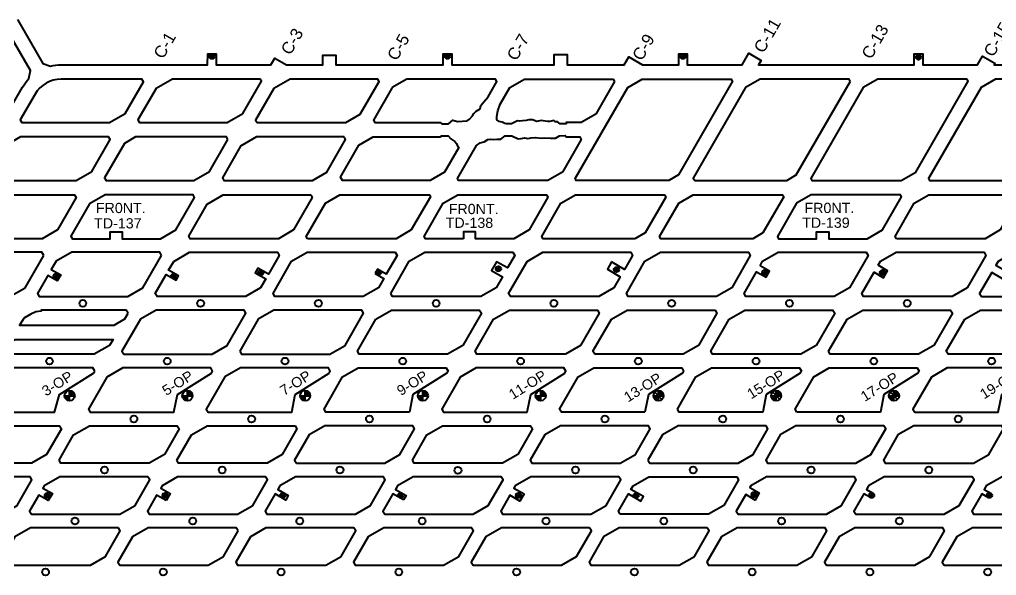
# Model space of a CAD drawing. Header units: millimetres. Extents: x -28 to 1943, y -5245 to 2752.
# Drawn here: x 987.4 to 1274.8, y 456.7 to 620.2 of the extents above; entities that cross this region are included whole.
import ezdxf
from ezdxf.enums import TextEntityAlignment as Align

# ---------------------------------------------------------------- set-up
doc = ezdxf.new("R2010")
doc.units = ezdxf.units.MM
doc.styles.add('DG-T1-473 TO 560$0$Standard', font='arial.ttf')
doc.styles.add('DG-T1-473 TO 560$1$Standard', font='arial.ttf')

msp = doc.modelspace()

# ---------------------------------------------------------------- hatches: boundary and pattern name
at = {"lineweight": 40}
h = msp.add_hatch(color=7, dxfattribs=at)
h.paths.add_polyline_path([(1044.749, 609.338, 0.4142136), (1043.999, 610.088), (1043.999, 609.338)])
h.paths.add_polyline_path([(1043.249, 609.338, 0.4142136), (1043.999, 608.588), (1043.999, 609.338)])
h = msp.add_hatch(color=7, dxfattribs=at)
h.paths.add_polyline_path([(1114.031, 609.338, 0.4142136), (1113.281, 610.088), (1113.281, 609.338)])
h.paths.add_polyline_path([(1112.531, 609.338, 0.4142136), (1113.281, 608.588), (1113.281, 609.338)])
h = msp.add_hatch(color=7, dxfattribs=at)
h.paths.add_polyline_path([(1183.313, 609.338, 0.4142136), (1182.563, 610.088), (1182.563, 609.338)])
h.paths.add_polyline_path([(1181.813, 609.338, 0.4142136), (1182.563, 608.588), (1182.563, 609.338)])
h = msp.add_hatch(color=7, dxfattribs=at)
h.paths.add_polyline_path([(1252.59, 609.1, 0.4142136), (1251.84, 609.85), (1251.84, 609.1)])
h.paths.add_polyline_path([(1251.09, 609.1, 0.4142136), (1251.84, 608.35), (1251.84, 609.1)])
h = msp.add_hatch(color=7, dxfattribs=at)
h.paths.add_polyline_path([(1059.105, 545.692, 0.4142136), (1058.355, 546.442), (1058.355, 545.692)])
h.paths.add_polyline_path([(1057.605, 545.692, 0.4142136), (1058.355, 544.942), (1058.355, 545.692)])
h = msp.add_hatch(color=7, dxfattribs=at)
h.paths.add_polyline_path([(1093.737, 545.799, 0.4142136), (1092.987, 546.549), (1092.987, 545.799)])
h.paths.add_polyline_path([(1092.237, 545.799, 0.4142136), (1092.987, 545.049), (1092.987, 545.799)])
h = msp.add_hatch(color=7, dxfattribs=at)
h.paths.add_polyline_path([(1129.03, 546.907, 0.4142136), (1128.28, 547.657), (1128.28, 546.907)])
h.paths.add_polyline_path([(1127.53, 546.907, 0.4142136), (1128.28, 546.157), (1128.28, 546.907)])
h = msp.add_hatch(color=7, dxfattribs=at)
h.paths.add_polyline_path([(1163.76, 546.648, 0.4142136), (1163.01, 547.398), (1163.01, 546.648)])
h.paths.add_polyline_path([(1162.26, 546.648, 0.4142136), (1163.01, 545.898), (1163.01, 546.648)])
h = msp.add_hatch(color=7, dxfattribs=at)
h.paths.add_polyline_path([(1207.36, 545.8, 0.4142136), (1206.61, 546.55), (1206.61, 545.8)])
h.paths.add_polyline_path([(1205.86, 545.8, 0.4142136), (1206.61, 545.05), (1206.61, 545.8)])
h = msp.add_hatch(color=7, dxfattribs=at)
h.paths.add_polyline_path([(1242.001, 545.799, 0.4142136), (1241.251, 546.549), (1241.251, 545.799)])
h.paths.add_polyline_path([(1240.501, 545.799, 0.4142136), (1241.251, 545.049), (1241.251, 545.799)])
h = msp.add_hatch(color=7, dxfattribs=at)
h.paths.add_polyline_path([(998.899, 544.732, 0.4142136), (998.149, 545.482), (998.149, 544.732)])
h.paths.add_polyline_path([(997.399, 544.732, 0.4142136), (998.149, 543.982), (998.149, 544.732)])
h = msp.add_hatch(color=7, dxfattribs=at)
h.paths.add_polyline_path([(1033.545, 544.754, 0.4142136), (1032.795, 545.504), (1032.795, 544.754)])
h.paths.add_polyline_path([(1032.045, 544.754, 0.4142136), (1032.795, 544.004), (1032.795, 544.754)])
at = {"linetype": 'Continuous', "lineweight": 40}
h = msp.add_hatch(color=7, dxfattribs=at)
h.paths.add_polyline_path([(1003.638, 509.589, 0.4142136), (1002.138, 511.089), (1002.138, 509.589)])
h.paths.add_polyline_path([(1002.138, 509.589), (1000.638, 509.589, 0.4142136), (1002.138, 508.089)])
h = msp.add_hatch(color=7, dxfattribs=at)
h.paths.add_polyline_path([(1038.279, 509.589, 0.4142136), (1036.779, 511.089), (1036.779, 509.589)])
h.paths.add_polyline_path([(1036.779, 509.589), (1035.279, 509.589, 0.4142136), (1036.779, 508.089)])
h = msp.add_hatch(color=7, dxfattribs=at)
h.paths.add_polyline_path([(1072.92, 509.589, 0.4142136), (1071.42, 511.089), (1071.42, 509.589)])
h.paths.add_polyline_path([(1071.42, 509.589), (1069.92, 509.589, 0.4142136), (1071.42, 508.089)])
h = msp.add_hatch(color=7, dxfattribs=at)
h.paths.add_polyline_path([(1107.561, 509.589, 0.4142136), (1106.061, 511.089), (1106.061, 509.589)])
h.paths.add_polyline_path([(1106.061, 509.589), (1104.561, 509.589, 0.4142136), (1106.061, 508.089)])
h = msp.add_hatch(color=7, dxfattribs=at)
h.paths.add_polyline_path([(1142.202, 509.589, 0.4142136), (1140.702, 511.089), (1140.702, 509.589)])
h.paths.add_polyline_path([(1140.702, 509.589), (1139.202, 509.589, 0.4142136), (1140.702, 508.089)])
h = msp.add_hatch(color=7, dxfattribs=at)
h.paths.add_polyline_path([(1176.843, 509.589, 0.4142136), (1175.343, 511.089), (1175.343, 509.589)])
h.paths.add_polyline_path([(1175.343, 509.589), (1173.843, 509.589, 0.4142136), (1175.343, 508.089)])
h = msp.add_hatch(color=7, dxfattribs=at)
h.paths.add_polyline_path([(1211.484, 509.589, 0.4142136), (1209.984, 511.089), (1209.984, 509.589)])
h.paths.add_polyline_path([(1209.984, 509.589), (1208.484, 509.589, 0.4142136), (1209.984, 508.089)])
h = msp.add_hatch(color=7, dxfattribs=at)
h.paths.add_polyline_path([(1246.125, 509.589, 0.4142136), (1244.625, 511.089), (1244.625, 509.589)])
h.paths.add_polyline_path([(1244.625, 509.589), (1243.125, 509.589, 0.4142136), (1244.625, 508.089)])
at = {"lineweight": 40}
h = msp.add_hatch(color=7, dxfattribs=at)
h.paths.add_polyline_path([(996.326, 480.279, 0.4142136), (995.576, 481.029), (995.576, 480.279)])
h.paths.add_polyline_path([(994.826, 480.279, 0.4142136), (995.576, 479.529), (995.576, 480.279)])
h = msp.add_hatch(color=7, dxfattribs=at)
h.paths.add_polyline_path([(1030.967, 480.279, 0.4142136), (1030.217, 481.029), (1030.217, 480.279)])
h.paths.add_polyline_path([(1029.467, 480.279, 0.4142136), (1030.217, 479.529), (1030.217, 480.279)])
h = msp.add_hatch(color=7, dxfattribs=at)
h.paths.add_polyline_path([(1065.608, 480.279, 0.4142136), (1064.858, 481.029), (1064.858, 480.279)])
h.paths.add_polyline_path([(1064.108, 480.279, 0.4142136), (1064.858, 479.529), (1064.858, 480.279)])
h = msp.add_hatch(color=7, dxfattribs=at)
h.paths.add_polyline_path([(1100.249, 480.279, 0.4142136), (1099.499, 481.029), (1099.499, 480.279)])
h.paths.add_polyline_path([(1098.749, 480.279, 0.4142136), (1099.499, 479.529), (1099.499, 480.279)])
h = msp.add_hatch(color=7, dxfattribs=at)
h.paths.add_polyline_path([(1134.89, 480.279, 0.4142136), (1134.14, 481.029), (1134.14, 480.279)])
h.paths.add_polyline_path([(1133.39, 480.279, 0.4142136), (1134.14, 479.529), (1134.14, 480.279)])
h = msp.add_hatch(color=7, dxfattribs=at)
h.paths.add_polyline_path([(1169.531, 480.279, 0.4142136), (1168.781, 481.029), (1168.781, 480.279)])
h.paths.add_polyline_path([(1168.031, 480.279, 0.4142136), (1168.781, 479.529), (1168.781, 480.279)])
h = msp.add_hatch(color=7, dxfattribs=at)
h.paths.add_polyline_path([(1204.214, 480.498, 0.4142136), (1203.464, 481.248), (1203.464, 480.498)])
h.paths.add_polyline_path([(1202.714, 480.498, 0.4142136), (1203.464, 479.748), (1203.464, 480.498)])
h = msp.add_hatch(color=7, dxfattribs=at)
h.paths.add_polyline_path([(1238.813, 480.279, 0.4142136), (1238.063, 481.029), (1238.063, 480.279)])
h.paths.add_polyline_path([(1237.313, 480.279, 0.4142136), (1238.063, 479.529), (1238.063, 480.279)])
h = msp.add_hatch(color=7, dxfattribs=at)
h.paths.add_polyline_path([(1273.454, 480.279, 0.4142136), (1272.704, 481.029), (1272.704, 480.279)])
h.paths.add_polyline_path([(1271.954, 480.279, 0.4142136), (1272.704, 479.529), (1272.704, 480.279)])

# ---------------------------------------------------------------- linework, layer by layer
at = {"color": 7, "lineweight": 40}
for p, q in [((1043.249, 609.338), (1044.749, 609.338)), ((1043.249, 609.338), (1044.749, 609.338)), ((1043.999, 608.588), (1043.999, 610.088)), ((1043.999, 608.588), (1043.999, 610.088)), ((1112.531, 609.338), (1114.031, 609.338)), ((1112.531, 609.338), (1114.031, 609.338)), ((1113.281, 608.588), (1113.281, 610.088)), ((1113.281, 608.588), (1113.281, 610.088)), ((1181.813, 609.338), (1183.313, 609.338)), ((1181.813, 609.338), (1183.313, 609.338)), ((1182.563, 608.588), (1182.563, 610.088)), ((1182.563, 608.588), (1182.563, 610.088)), ((1251.84, 608.35), (1251.84, 609.85)), ((1251.84, 608.35), (1251.84, 609.85)), ((1251.09, 609.1), (1252.59, 609.1)), ((1251.09, 609.1), (1252.59, 609.1)), ((1058.355, 544.942), (1058.355, 546.442)), ((1058.355, 544.942), (1058.355, 546.442)), ((1092.987, 545.049), (1092.987, 546.549)), ((1092.987, 545.049), (1092.987, 546.549)), ((1127.53, 546.907), (1129.03, 546.907)), ((1127.53, 546.907), (1129.03, 546.907)), ((1128.28, 546.157), (1128.28, 547.657)), ((1128.28, 546.157), (1128.28, 547.657)), ((1162.26, 546.648), (1163.76, 546.648)), ((1162.26, 546.648), (1163.76, 546.648)), ((1163.01, 545.898), (1163.01, 547.398)), ((1163.01, 545.898), (1163.01, 547.398)), ((1206.61, 545.05), (1206.61, 546.55)), ((1206.61, 545.05), (1206.61, 546.55)), ((1241.251, 545.049), (1241.251, 546.549)), ((1241.251, 545.049), (1241.251, 546.549)), ((997.399, 544.732), (998.899, 544.732)), ((997.399, 544.732), (998.899, 544.732)), ((998.149, 543.982), (998.149, 545.482)), ((998.149, 543.982), (998.149, 545.482)), ((1032.045, 544.754), (1033.545, 544.754)), ((1032.045, 544.754), (1033.545, 544.754)), ((1032.795, 544.004), (1032.795, 545.504)), ((1032.795, 544.004), (1032.795, 545.504)), ((1057.605, 545.692), (1059.105, 545.692)), ((1057.605, 545.692), (1059.105, 545.692)), ((1092.237, 545.799), (1093.737, 545.799)), ((1092.237, 545.799), (1093.737, 545.799)), ((1205.86, 545.8), (1207.36, 545.8)), ((1205.86, 545.8), (1207.36, 545.8)), ((1240.501, 545.799), (1242.001, 545.799)), ((1240.501, 545.799), (1242.001, 545.799)), ((994.826, 480.279), (996.326, 480.279)), ((994.826, 480.279), (996.326, 480.279)), ((995.576, 479.529), (995.576, 481.029)), ((995.576, 479.529), (995.576, 481.029)), ((1029.467, 480.279), (1030.967, 480.279)), ((1029.467, 480.279), (1030.967, 480.279)), ((1030.217, 479.529), (1030.217, 481.029)), ((1030.217, 479.529), (1030.217, 481.029)), ((1064.108, 480.279), (1065.608, 480.279)), ((1064.108, 480.279), (1065.608, 480.279)), ((1064.858, 479.529), (1064.858, 481.029)), ((1064.858, 479.529), (1064.858, 481.029)), ((1098.749, 480.279), (1100.249, 480.279)), ((1098.749, 480.279), (1100.249, 480.279)), ((1099.499, 479.529), (1099.499, 481.029)), ((1099.499, 479.529), (1099.499, 481.029)), ((1133.39, 480.279), (1134.89, 480.279)), ((1133.39, 480.279), (1134.89, 480.279)), ((1134.14, 479.529), (1134.14, 481.029)), ((1134.14, 479.529), (1134.14, 481.029)), ((1168.031, 480.279), (1169.531, 480.279)), ((1168.031, 480.279), (1169.531, 480.279)), ((1168.781, 479.529), (1168.781, 481.029)), ((1168.781, 479.529), (1168.781, 481.029)), ((1202.714, 480.498), (1204.214, 480.498)), ((1202.714, 480.498), (1204.214, 480.498)), ((1203.464, 479.748), (1203.464, 481.248)), ((1203.464, 479.748), (1203.464, 481.248)), ((1237.313, 480.279), (1238.813, 480.279)), ((1237.313, 480.279), (1238.813, 480.279)), ((1238.063, 479.529), (1238.063, 481.029)), ((1238.063, 479.529), (1238.063, 481.029)), ((1271.954, 480.279), (1273.454, 480.279)), ((1271.954, 480.279), (1273.454, 480.279)), ((1272.704, 479.529), (1272.704, 481.029)), ((1272.704, 479.529), (1272.704, 481.029))]:
    msp.add_line(p, q, dxfattribs=at)
at = {"color": 7, "linetype": 'Continuous', "lineweight": 40}
for p, q in [((1207.335, 545.993), (1205.885, 545.607)), ((1207.335, 545.993), (1205.885, 545.607)), ((1206.417, 546.525), (1206.803, 545.075)), ((1206.417, 546.525), (1206.803, 545.075)), ((1000.638, 509.589), (1003.638, 509.589)), ((1000.638, 509.589), (1003.638, 509.589)), ((1002.138, 508.089), (1002.138, 511.089)), ((1002.138, 508.089), (1002.138, 511.089)), ((1035.279, 509.589), (1038.279, 509.589)), ((1035.279, 509.589), (1038.279, 509.589)), ((1036.779, 508.089), (1036.779, 511.089)), ((1036.779, 508.089), (1036.779, 511.089)), ((1069.92, 509.589), (1072.92, 509.589)), ((1069.92, 509.589), (1072.92, 509.589)), ((1071.42, 508.089), (1071.42, 511.089)), ((1071.42, 508.089), (1071.42, 511.089)), ((1104.561, 509.589), (1107.561, 509.589)), ((1104.561, 509.589), (1107.561, 509.589)), ((1106.061, 508.089), (1106.061, 511.089)), ((1106.061, 508.089), (1106.061, 511.089)), ((1139.202, 509.589), (1142.202, 509.589)), ((1139.202, 509.589), (1142.202, 509.589)), ((1140.702, 508.089), (1140.702, 511.089)), ((1140.702, 508.089), (1140.702, 511.089)), ((1173.843, 509.589), (1176.843, 509.589)), ((1173.843, 509.589), (1176.843, 509.589)), ((1176.428, 510.625), (1174.258, 508.553)), ((1176.428, 510.625), (1174.258, 508.553)), ((1174.307, 510.674), (1176.379, 508.504)), ((1174.307, 510.674), (1176.379, 508.504)), ((1175.343, 508.089), (1175.343, 511.089)), ((1175.343, 508.089), (1175.343, 511.089)), ((1208.484, 509.589), (1211.484, 509.589)), ((1208.484, 509.589), (1211.484, 509.589)), ((1211.069, 510.625), (1208.899, 508.553)), ((1211.069, 510.625), (1208.899, 508.553)), ((1208.948, 510.674), (1211.02, 508.504)), ((1208.948, 510.674), (1211.02, 508.504)), ((1209.984, 508.089), (1209.984, 511.089)), ((1209.984, 508.089), (1209.984, 511.089)), ((1243.125, 509.589), (1246.125, 509.589)), ((1243.125, 509.589), (1246.125, 509.589)), ((1245.71, 510.625), (1243.54, 508.553)), ((1245.71, 510.625), (1243.54, 508.553)), ((1243.589, 510.674), (1245.661, 508.504)), ((1243.589, 510.674), (1245.661, 508.504)), ((1244.625, 508.089), (1244.625, 511.089)), ((1244.625, 508.089), (1244.625, 511.089))]:
    msp.add_line(p, q, dxfattribs=at)
for points in [[(964.003, 558.192), (988.316, 600.303, -0.059384), (990.171, 602.784), (990.611, 605.218), (983.196, 618.06)], [(964.003, 558.192), (988.316, 600.303, -0.059384), (990.171, 602.784), (990.611, 605.218), (983.196, 618.06)], [(986.834, 620.16), (994.275, 607.272), (996.538, 606.472, -0.0601194), (999.652, 606.848), (1042.736, 606.848), (1042.748, 610.104), (1045.248, 610.095), (1045.236, 606.848), (1061.341, 606.848), (1062.494, 608.844), (1065.952, 606.848), (1076.618, 606.848), (1076.618, 609.668), (1080.418, 609.668), (1080.418, 606.848), (1112.018, 606.848), (1112.03, 610.104), (1114.53, 610.095), (1114.518, 606.848), (1144.693, 606.848), (1144.693, 609.865), (1148.493, 609.865), (1148.493, 606.848), (1165.3, 606.848), (1166.643, 609.175), (1170.675, 606.848), (1181.301, 606.851), (1181.301, 610.104), (1183.812, 610.095), (1183.801, 606.848), (1199.941, 606.848), (1201.904, 610.25), (1205.542, 608.15), (1204.79, 606.848), (1250.59, 606.848), (1250.59, 610.099), (1253.09, 610.1), (1253.09, 606.848), (1269.223, 606.848), (1270.69, 609.39), (1274.327, 607.29), (1274.072, 606.848), (1283.774, 606.848)], [(986.834, 620.16), (994.275, 607.272), (996.538, 606.472, -0.0601194), (999.652, 606.848), (1042.736, 606.848), (1042.748, 610.104), (1045.248, 610.095), (1045.236, 606.848), (1061.341, 606.848), (1062.494, 608.844), (1065.952, 606.848), (1076.618, 606.848), (1076.618, 609.668), (1080.418, 609.668), (1080.418, 606.848), (1112.018, 606.848), (1112.03, 610.104), (1114.53, 610.095), (1114.518, 606.848), (1144.693, 606.848), (1144.693, 609.865), (1148.493, 609.865), (1148.493, 606.848), (1165.3, 606.848), (1166.643, 609.175), (1170.675, 606.848), (1181.301, 606.851), (1181.301, 610.104), (1183.812, 610.095), (1183.801, 606.848), (1199.941, 606.848), (1201.904, 610.25), (1205.542, 608.15), (1204.79, 606.848), (1250.59, 606.848), (1250.59, 610.099), (1253.09, 610.1), (1253.09, 606.848), (1269.223, 606.848), (1270.69, 609.39), (1274.327, 607.29), (1274.072, 606.848), (1283.774, 606.848)], [(999.652, 602.648, 0.2679583), (991.953, 598.203), (987.592, 590.65), (988.054, 589.849), (1013.827, 589.849), (1018.486, 592.539), (1023.867, 601.86), (1023.409, 602.652), (999.652, 602.648)], [(999.652, 602.648, 0.2679583), (991.953, 598.203), (987.592, 590.65), (988.054, 589.849), (1013.827, 589.849), (1018.486, 592.539), (1023.867, 601.86), (1023.409, 602.652), (999.652, 602.648)]]:
    msp.add_lwpolyline(points, format="xyb", dxfattribs=at)
for points in [[(1032.366, 602.648), (1027.557, 599.872), (1022.233, 590.65), (1022.695, 589.849), (1048.468, 589.849), (1053.109, 592.529), (1058.585, 602.014), (1058.219, 602.648)], [(1032.366, 602.648), (1027.557, 599.872), (1022.233, 590.65), (1022.695, 589.849), (1048.468, 589.849), (1053.109, 592.529), (1058.585, 602.014), (1058.219, 602.648)], [(1266.148, 602.648), (1239.857, 602.648), (1235.581, 600.18), (1220.127, 573.411), (1220.452, 572.848), (1246.742, 572.848), (1251.018, 575.316), (1266.473, 602.085)], [(1266.148, 602.648), (1239.857, 602.648), (1235.581, 600.18), (1220.127, 573.411), (1220.452, 572.848), (1246.742, 572.848), (1251.018, 575.316), (1266.473, 602.085)], [(1013.608, 585.649), (987.717, 585.649), (983.199, 583.041), (977.782, 573.659), (978.25, 572.848), (1004.023, 572.848), (1008.647, 575.518), (1014.052, 584.879)], [(1013.608, 585.649), (987.717, 585.649), (983.199, 583.041), (977.782, 573.659), (978.25, 572.848), (1004.023, 572.848), (1008.647, 575.518), (1014.052, 584.879)], [(1082.863, 585.649), (1057.115, 585.649), (1052.423, 582.94), (1047.064, 573.659), (1047.533, 572.848), (1073.537, 572.848), (1077.813, 575.316), (1083.321, 584.856)], [(1082.863, 585.649), (1057.115, 585.649), (1052.423, 582.94), (1047.064, 573.659), (1047.533, 572.848), (1073.537, 572.848), (1077.813, 575.316), (1083.321, 584.856)], [(1012.554, 568.648), (1008.019, 566.03), (1002.534, 556.529), (1002.984, 555.748), (1014.024, 555.748), (1014.024, 557.748), (1017.624, 557.748), (1017.624, 555.748), (1028.85, 555.748), (1033.386, 558.366), (1038.883, 567.888), (1038.445, 568.648)], [(1012.554, 568.648), (1008.019, 566.03), (1002.534, 556.529), (1002.984, 555.748), (1014.024, 555.748), (1014.024, 557.748), (1017.624, 557.748), (1017.624, 555.748), (1028.85, 555.748), (1033.386, 558.366), (1038.883, 567.888), (1038.445, 568.648)], [(1072.13, 555.748), (1071.748, 556.411), (1077.387, 566.18), (1081.663, 568.648), (1107.954, 568.648), (1108.279, 568.085), (1102.639, 558.316), (1098.19, 555.748)], [(1072.13, 555.748), (1071.748, 556.411), (1077.387, 566.18), (1081.663, 568.648), (1107.954, 568.648), (1108.279, 568.085), (1102.639, 558.316), (1098.19, 555.748)], [(1117.947, 555.748), (1106.771, 555.748), (1106.389, 556.411), (1112.028, 566.18), (1116.304, 568.648), (1142.412, 568.648), (1142.829, 567.927), (1137.28, 558.316), (1132.831, 555.748), (1121.547, 555.748), (1121.547, 557.748), (1117.947, 557.748)], [(1117.947, 555.748), (1106.771, 555.748), (1106.389, 556.411), (1112.028, 566.18), (1116.304, 568.648), (1142.412, 568.648), (1142.829, 567.927), (1137.28, 558.316), (1132.831, 555.748), (1121.547, 555.748), (1121.547, 557.748), (1117.947, 557.748)], [(1168.432, 555.748), (1141.412, 555.748), (1141.03, 556.411), (1146.669, 566.18), (1150.945, 568.648), (1177.07, 568.648), (1177.478, 567.941), (1171.441, 557.486)], [(1168.432, 555.748), (1141.412, 555.748), (1141.03, 556.411), (1146.669, 566.18), (1150.945, 568.648), (1177.07, 568.648), (1177.478, 567.941), (1171.441, 557.486)], [(1175.671, 556.411), (1181.31, 566.18), (1185.586, 568.648), (1211.877, 568.648), (1212.202, 568.085), (1206.082, 557.486), (1203.073, 555.748), (1176.053, 555.748)], [(1175.671, 556.411), (1181.31, 566.18), (1185.586, 568.648), (1211.877, 568.648), (1212.202, 568.085), (1206.082, 557.486), (1203.073, 555.748), (1176.053, 555.748)], [(1220.227, 568.648), (1215.951, 566.18), (1210.312, 556.411), (1210.694, 555.748), (1221.87, 555.748), (1221.87, 557.748), (1225.47, 557.748), (1225.47, 555.748), (1236.754, 555.748), (1241.203, 558.316), (1246.843, 568.085), (1246.518, 568.648)], [(1220.227, 568.648), (1215.951, 566.18), (1210.312, 556.411), (1210.694, 555.748), (1221.87, 555.748), (1221.87, 557.748), (1225.47, 557.748), (1225.47, 555.748), (1236.754, 555.748), (1241.203, 558.316), (1246.843, 568.085), (1246.518, 568.648)], [(1245.336, 555.748), (1244.953, 556.411), (1250.592, 566.18), (1254.868, 568.648), (1281.159, 568.648), (1281.484, 568.085), (1275.844, 558.316), (1271.395, 555.748)], [(1245.336, 555.748), (1244.953, 556.411), (1250.592, 566.18), (1254.868, 568.648), (1281.159, 568.648), (1281.484, 568.085), (1275.844, 558.316), (1271.395, 555.748)], [(1091.962, 545.524), (1094.528, 544.044), (1092.961, 541.331), (1088.491, 538.75), (1062.491, 538.75), (1061.97, 539.653), (1067.419, 549.091), (1072.021, 551.748), (1097.904, 551.748), (1098.44, 550.82), (1095.278, 545.343), (1092.712, 546.824)], [(1091.962, 545.524), (1094.528, 544.044), (1092.961, 541.331), (1088.491, 538.75), (1062.491, 538.75), (1061.97, 539.653), (1067.419, 549.091), (1072.021, 551.748), (1097.904, 551.748), (1098.44, 550.82), (1095.278, 545.343), (1092.712, 546.824)], [(1096.611, 539.652), (1102.061, 549.091), (1106.662, 551.748), (1132.545, 551.748), (1133.074, 550.832), (1130.935, 547.126), (1127.73, 548.976), (1126.23, 546.378), (1129.435, 544.528), (1127.582, 541.319), (1123.132, 538.75), (1097.132, 538.75)], [(1096.611, 539.652), (1102.061, 549.091), (1106.662, 551.748), (1132.545, 551.748), (1133.074, 550.832), (1130.935, 547.126), (1127.73, 548.976), (1126.23, 546.378), (1129.435, 544.528), (1127.582, 541.319), (1123.132, 538.75), (1097.132, 538.75)], [(1161.553, 548.933), (1160.303, 546.768), (1164.114, 544.568), (1162.246, 541.333), (1157.773, 538.75), (1131.773, 538.75), (1131.245, 539.664), (1136.681, 549.08), (1141.303, 551.748), (1167.186, 551.748), (1167.723, 550.819), (1165.364, 546.733)], [(1161.553, 548.933), (1160.303, 546.768), (1164.114, 544.568), (1162.246, 541.333), (1157.773, 538.75), (1131.773, 538.75), (1131.245, 539.664), (1136.681, 549.08), (1141.303, 551.748), (1167.186, 551.748), (1167.723, 550.819), (1165.364, 546.733)], [(1205.217, 547.759), (1205.988, 549.094), (1210.585, 551.748), (1236.468, 551.748), (1237.006, 550.817), (1231.531, 541.334), (1227.051, 538.748), (1201.056, 538.748), (1200.535, 539.65), (1204.217, 546.027), (1206.976, 544.434), (1207.976, 546.166)], [(1205.217, 547.759), (1205.988, 549.094), (1210.585, 551.748), (1236.468, 551.748), (1237.006, 550.817), (1231.531, 541.334), (1227.051, 538.748), (1201.056, 538.748), (1200.535, 539.65), (1204.217, 546.027), (1206.976, 544.434), (1207.976, 546.166)], [(1239.958, 547.931), (1240.63, 549.094), (1245.226, 551.748), (1271.109, 551.748), (1271.638, 550.832), (1266.146, 541.319), (1261.692, 538.748), (1235.697, 538.748), (1235.177, 539.649), (1238.758, 545.853), (1241.529, 544.253), (1242.729, 546.331)], [(1239.958, 547.931), (1240.63, 549.094), (1245.226, 551.748), (1271.109, 551.748), (1271.638, 550.832), (1266.146, 541.319), (1261.692, 538.748), (1235.697, 538.748), (1235.177, 539.649), (1238.758, 545.853), (1241.529, 544.253), (1242.729, 546.331)], [(1300.142, 546.6), (1301.392, 548.766), (1304.163, 547.166), (1306.279, 550.832), (1305.75, 551.748), (1279.867, 551.748), (1275.245, 549.08), (1274.611, 547.981), (1277.816, 546.131), (1276.566, 543.965), (1273.361, 545.816), (1269.809, 539.664), (1270.338, 538.748), (1296.334, 538.748), (1300.787, 541.319), (1302.913, 545.001)], [(1300.142, 546.6), (1301.392, 548.766), (1304.163, 547.166), (1306.279, 550.832), (1305.75, 551.748), (1279.867, 551.748), (1275.245, 549.08), (1274.611, 547.981), (1277.816, 546.131), (1276.566, 543.965), (1273.361, 545.816), (1269.809, 539.664), (1270.338, 538.748), (1296.334, 538.748), (1300.787, 541.319), (1302.913, 545.001)], [(1052.155, 522.653), (1052.676, 521.75), (1078.676, 521.75), (1083.147, 524.331), (1088.625, 533.82), (1088.088, 534.75), (1062.21, 534.75), (1057.603, 532.091)], [(1052.155, 522.653), (1052.676, 521.75), (1078.676, 521.75), (1083.147, 524.331), (1088.625, 533.82), (1088.088, 534.75), (1062.21, 534.75), (1057.603, 532.091)], [(1092.246, 532.091), (1096.851, 534.75), (1122.729, 534.75), (1123.259, 533.832), (1117.767, 524.319), (1113.317, 521.75), (1087.317, 521.75), (1086.796, 522.652)], [(1092.246, 532.091), (1096.851, 534.75), (1122.729, 534.75), (1123.259, 533.832), (1117.767, 524.319), (1113.317, 521.75), (1087.317, 521.75), (1086.796, 522.652)], [(1196.173, 532.094), (1200.77, 534.748), (1226.653, 534.748), (1227.191, 533.817), (1221.716, 524.334), (1217.237, 521.748), (1191.241, 521.748), (1190.72, 522.65)], [(1196.173, 532.094), (1200.77, 534.748), (1226.653, 534.748), (1227.191, 533.817), (1221.716, 524.334), (1217.237, 521.748), (1191.241, 521.748), (1190.72, 522.65)], [(1225.362, 522.649), (1230.815, 532.094), (1235.411, 534.748), (1261.294, 534.748), (1261.823, 533.832), (1256.331, 524.319), (1251.878, 521.748), (1225.882, 521.748)], [(1225.362, 522.649), (1230.815, 532.094), (1235.411, 534.748), (1261.294, 534.748), (1261.823, 533.832), (1256.331, 524.319), (1251.878, 521.748), (1225.882, 521.748)], [(1265.43, 532.08), (1270.052, 534.748), (1295.935, 534.748), (1296.464, 533.832), (1290.972, 524.319), (1286.519, 521.748), (1260.523, 521.748), (1259.994, 522.664)], [(1265.43, 532.08), (1270.052, 534.748), (1295.935, 534.748), (1296.464, 533.832), (1290.972, 524.319), (1286.519, 521.748), (1260.523, 521.748), (1259.994, 522.664)], [(1017.754, 517.75), (1013.123, 515.077), (1007.691, 505.667), (1008.221, 504.748), (1032.81, 504.748), (1033.829, 509.987), (1043.832, 516.238), (1044.169, 516.821), (1043.632, 517.75)], [(1017.754, 517.75), (1013.123, 515.077), (1007.691, 505.667), (1008.221, 504.748), (1032.81, 504.748), (1033.829, 509.987), (1043.832, 516.238), (1044.169, 516.821), (1043.632, 517.75)], [(1068.47, 509.987), (1078.475, 516.239), (1078.81, 516.82), (1078.273, 517.75), (1052.395, 517.75), (1047.788, 515.091), (1042.34, 505.653), (1042.862, 504.748), (1067.451, 504.748)], [(1068.47, 509.987), (1078.475, 516.239), (1078.81, 516.82), (1078.273, 517.75), (1052.395, 517.75), (1047.788, 515.091), (1042.34, 505.653), (1042.862, 504.748), (1067.451, 504.748)], [(1216.067, 504.748), (1215.547, 505.649), (1221, 515.094), (1225.596, 517.748), (1251.479, 517.748), (1252.008, 516.832), (1251.658, 516.226), (1241.675, 509.987), (1240.656, 504.748)], [(1216.067, 504.748), (1215.547, 505.649), (1221, 515.094), (1225.596, 517.748), (1251.479, 517.748), (1252.008, 516.832), (1251.658, 516.226), (1241.675, 509.987), (1240.656, 504.748)], [(1286.649, 516.832), (1286.121, 517.748), (1260.237, 517.748), (1255.615, 515.08), (1250.179, 505.664), (1250.708, 504.748), (1275.297, 504.748), (1276.316, 509.987), (1286.299, 516.226)], [(1286.649, 516.832), (1286.121, 517.748), (1260.237, 517.748), (1255.615, 515.08), (1250.179, 505.664), (1250.708, 504.748), (1275.297, 504.748), (1276.316, 509.987), (1286.299, 516.226)], [(968.688, 498.089), (973.294, 500.748), (999.177, 500.748), (999.705, 499.835), (995.364, 492.316), (990.915, 489.748), (964.92, 489.748), (964.396, 490.655)], [(968.688, 498.089), (973.294, 500.748), (999.177, 500.748), (999.705, 499.835), (995.364, 492.316), (990.915, 489.748), (964.92, 489.748), (964.396, 490.655)], [(999.03, 490.667), (1003.308, 498.077), (1007.935, 500.748), (1033.818, 500.748), (1034.354, 499.821), (1030.029, 492.33), (1025.556, 489.748), (999.561, 489.748)], [(999.03, 490.667), (1003.308, 498.077), (1007.935, 500.748), (1033.818, 500.748), (1034.354, 499.821), (1030.029, 492.33), (1025.556, 489.748), (999.561, 489.748)], [(1033.679, 490.653), (1037.973, 498.091), (1042.576, 500.748), (1068.459, 500.748), (1068.995, 499.82), (1064.671, 492.331), (1060.197, 489.748), (1034.202, 489.748)], [(1033.679, 490.653), (1037.973, 498.091), (1042.576, 500.748), (1068.459, 500.748), (1068.995, 499.82), (1064.671, 492.331), (1060.197, 489.748), (1034.202, 489.748)], [(1068.843, 489.748), (1094.838, 489.748), (1099.292, 492.319), (1103.629, 499.832), (1103.1, 500.749), (1077.219, 500.749), (1072.616, 498.091), (1068.321, 490.652)], [(1068.843, 489.748), (1094.838, 489.748), (1099.292, 492.319), (1103.629, 499.832), (1103.1, 500.749), (1077.219, 500.749), (1072.616, 498.091), (1068.321, 490.652)], [(1102.955, 490.664), (1107.236, 498.08), (1111.86, 500.749), (1137.741, 500.749), (1138.278, 499.819), (1133.956, 492.333), (1129.479, 489.748), (1103.484, 489.748)], [(1102.955, 490.664), (1107.236, 498.08), (1111.86, 500.749), (1137.741, 500.749), (1138.278, 499.819), (1133.956, 492.333), (1129.479, 489.748), (1103.484, 489.748)], [(1141.901, 498.093), (1137.604, 490.651), (1138.125, 489.748), (1164.12, 489.748), (1168.598, 492.333), (1172.919, 499.818), (1172.382, 500.749), (1146.501, 500.749)], [(1141.901, 498.093), (1137.604, 490.651), (1138.125, 489.748), (1164.12, 489.748), (1168.598, 492.333), (1172.919, 499.818), (1172.382, 500.749), (1146.501, 500.749)], [(1172.245, 490.65), (1172.766, 489.748), (1198.761, 489.748), (1203.241, 492.334), (1207.561, 499.817), (1207.024, 500.748), (1181.14, 500.748), (1176.542, 498.093)], [(1172.245, 490.65), (1172.766, 489.748), (1198.761, 489.748), (1203.241, 492.334), (1207.561, 499.817), (1207.024, 500.748), (1181.14, 500.748), (1176.542, 498.093)], [(1215.781, 500.748), (1211.185, 498.094), (1206.887, 490.649), (1207.407, 489.748), (1233.402, 489.748), (1237.856, 492.319), (1242.193, 499.832), (1241.665, 500.748)], [(1215.781, 500.748), (1211.185, 498.094), (1206.887, 490.649), (1207.407, 489.748), (1233.402, 489.748), (1237.856, 492.319), (1242.193, 499.832), (1241.665, 500.748)], [(1250.422, 500.748), (1245.8, 498.08), (1241.519, 490.664), (1242.048, 489.748), (1268.043, 489.748), (1272.497, 492.319), (1276.834, 499.832), (1276.306, 500.748)], [(1250.422, 500.748), (1245.8, 498.08), (1241.519, 490.664), (1242.048, 489.748), (1268.043, 489.748), (1272.497, 492.319), (1276.834, 499.832), (1276.306, 500.748)], [(955.731, 475.664), (956.26, 474.748), (982.255, 474.748), (986.709, 477.319), (991.046, 484.832), (990.517, 485.748), (964.634, 485.748), (960.012, 483.08), (959.789, 482.693), (962.641, 480.876), (961.297, 478.767), (958.538, 480.526)], [(955.731, 475.664), (956.26, 474.748), (982.255, 474.748), (986.709, 477.319), (991.046, 484.832), (990.517, 485.748), (964.634, 485.748), (960.012, 483.08), (959.789, 482.693), (962.641, 480.876), (961.297, 478.767), (958.538, 480.526)], [(1025.158, 485.748), (999.275, 485.748), (994.653, 483.08), (994.271, 482.418), (997.052, 480.812), (995.852, 478.734), (993.071, 480.339), (990.372, 475.664), (990.901, 474.748), (1016.896, 474.748), (1021.368, 477.33), (1025.693, 484.821)], [(1025.158, 485.748), (999.275, 485.748), (994.653, 483.08), (994.271, 482.418), (997.052, 480.812), (995.852, 478.734), (993.071, 480.339), (990.372, 475.664), (990.901, 474.748), (1016.896, 474.748), (1021.368, 477.33), (1025.693, 484.821)], [(1030.493, 478.734), (1027.721, 480.334), (1025.019, 475.653), (1025.542, 474.748), (1051.537, 474.748), (1056.011, 477.331), (1060.335, 484.82), (1059.799, 485.748), (1033.916, 485.748), (1029.313, 483.09), (1028.921, 482.412), (1031.693, 480.812)], [(1030.493, 478.734), (1027.721, 480.334), (1025.019, 475.653), (1025.542, 474.748), (1051.537, 474.748), (1056.011, 477.331), (1060.335, 484.82), (1059.799, 485.748), (1033.916, 485.748), (1029.313, 483.09), (1028.921, 482.412), (1031.693, 480.812)], [(1068.557, 485.748), (1063.956, 483.091), (1063.338, 482.022), (1066.456, 480.222), (1065.706, 478.923), (1062.588, 480.723), (1059.661, 475.652), (1060.183, 474.748), (1086.178, 474.748), (1090.631, 477.319), (1094.969, 484.832), (1094.44, 485.748)], [(1068.557, 485.748), (1063.956, 483.091), (1063.338, 482.022), (1066.456, 480.222), (1065.706, 478.923), (1062.588, 480.723), (1059.661, 475.652), (1060.183, 474.748), (1086.178, 474.748), (1090.631, 477.319), (1094.969, 484.832), (1094.44, 485.748)], [(1100.337, 478.929), (1097.219, 480.729), (1094.295, 475.664), (1094.824, 474.748), (1120.819, 474.748), (1125.296, 477.333), (1129.618, 484.819), (1129.081, 485.748), (1103.198, 485.748), (1098.576, 483.079), (1097.969, 482.028), (1101.087, 480.228)], [(1100.337, 478.929), (1097.219, 480.729), (1094.295, 475.664), (1094.824, 474.748), (1120.819, 474.748), (1125.296, 477.333), (1129.618, 484.819), (1129.081, 485.748), (1103.198, 485.748), (1098.576, 483.079), (1097.969, 482.028), (1101.087, 480.228)], [(1135.791, 480.711), (1134.591, 478.633), (1131.647, 480.333), (1128.943, 475.651), (1129.465, 474.748), (1155.46, 474.748), (1159.937, 477.333), (1164.259, 484.818), (1163.722, 485.748), (1137.839, 485.748), (1133.24, 483.093), (1132.847, 482.411)], [(1135.791, 480.711), (1134.591, 478.633), (1131.647, 480.333), (1128.943, 475.651), (1129.465, 474.748), (1155.46, 474.748), (1159.937, 477.333), (1164.259, 484.818), (1163.722, 485.748), (1137.839, 485.748), (1133.24, 483.093), (1132.847, 482.411)], [(1164.106, 474.748), (1163.585, 475.65), (1166.513, 480.722), (1170.15, 478.622), (1170.9, 479.921), (1167.263, 482.021), (1167.882, 483.093), (1172.48, 485.748), (1198.363, 485.748), (1198.892, 484.832), (1194.555, 477.319), (1190.101, 474.748)], [(1164.106, 474.748), (1163.585, 475.65), (1166.513, 480.722), (1170.15, 478.622), (1170.9, 479.921), (1167.263, 482.021), (1167.882, 483.093), (1172.48, 485.748), (1198.363, 485.748), (1198.892, 484.832), (1194.555, 477.319), (1190.101, 474.748)], [(1207.121, 485.748), (1202.499, 483.08), (1202.223, 482.6), (1204.994, 481), (1203.794, 478.922), (1201.023, 480.522), (1198.218, 475.664), (1198.747, 474.748), (1224.742, 474.748), (1229.196, 477.319), (1233.533, 484.832), (1233.004, 485.748)], [(1207.121, 485.748), (1202.499, 483.08), (1202.223, 482.6), (1204.994, 481), (1203.794, 478.922), (1201.023, 480.522), (1198.218, 475.664), (1198.747, 474.748), (1224.742, 474.748), (1229.196, 477.319), (1233.533, 484.832), (1233.004, 485.748)], [(1016.498, 470.748), (990.615, 470.748), (985.993, 468.08), (981.711, 460.664), (982.24, 459.748), (1008.236, 459.748), (1012.708, 462.33), (1017.033, 469.821)], [(1016.498, 470.748), (990.615, 470.748), (985.993, 468.08), (981.711, 460.664), (982.24, 459.748), (1008.236, 459.748), (1012.708, 462.33), (1017.033, 469.821)], [(1051.675, 469.82), (1051.139, 470.748), (1025.256, 470.748), (1020.653, 468.09), (1016.359, 460.653), (1016.881, 459.748), (1042.877, 459.748), (1047.351, 462.331)], [(1051.675, 469.82), (1051.139, 470.748), (1025.256, 470.748), (1020.653, 468.09), (1016.359, 460.653), (1016.881, 459.748), (1042.877, 459.748), (1047.351, 462.331)], [(1055.295, 468.091), (1051, 460.652), (1051.522, 459.748), (1077.518, 459.748), (1081.971, 462.319), (1086.309, 469.832), (1085.78, 470.748), (1059.897, 470.748)], [(1055.295, 468.091), (1051, 460.652), (1051.522, 459.748), (1077.518, 459.748), (1081.971, 462.319), (1086.309, 469.832), (1085.78, 470.748), (1059.897, 470.748)], [(1120.421, 470.748), (1094.538, 470.748), (1089.915, 468.079), (1085.634, 460.664), (1086.163, 459.748), (1112.159, 459.748), (1116.635, 462.333), (1120.957, 469.819)], [(1120.421, 470.748), (1094.538, 470.748), (1089.915, 468.079), (1085.634, 460.664), (1086.163, 459.748), (1112.159, 459.748), (1116.635, 462.333), (1120.957, 469.819)], [(1155.062, 470.748), (1129.179, 470.748), (1124.58, 468.093), (1120.283, 460.651), (1120.804, 459.748), (1146.8, 459.748), (1151.277, 462.333), (1155.599, 469.818)], [(1155.062, 470.748), (1129.179, 470.748), (1124.58, 468.093), (1120.283, 460.651), (1120.804, 459.748), (1146.8, 459.748), (1151.277, 462.333), (1155.599, 469.818)], [(1189.703, 470.748), (1163.82, 470.748), (1159.222, 468.093), (1154.924, 460.65), (1155.445, 459.748), (1181.441, 459.748), (1185.894, 462.319), (1190.232, 469.832)], [(1189.703, 470.748), (1163.82, 470.748), (1159.222, 468.093), (1154.924, 460.65), (1155.445, 459.748), (1181.441, 459.748), (1185.894, 462.319), (1190.232, 469.832)], [(1198.461, 470.748), (1193.839, 468.08), (1189.558, 460.664), (1190.086, 459.748), (1216.082, 459.748), (1220.535, 462.319), (1224.873, 469.832), (1224.344, 470.748)], [(1198.461, 470.748), (1193.839, 468.08), (1189.558, 460.664), (1190.086, 459.748), (1216.082, 459.748), (1220.535, 462.319), (1224.873, 469.832), (1224.344, 470.748)], [(1255.176, 462.319), (1259.514, 469.832), (1258.985, 470.748), (1233.102, 470.748), (1228.48, 468.08), (1224.199, 460.664), (1224.727, 459.748), (1250.723, 459.748)], [(1255.176, 462.319), (1259.514, 469.832), (1258.985, 470.748), (1233.102, 470.748), (1228.48, 468.08), (1224.199, 460.664), (1224.727, 459.748), (1250.723, 459.748)]]:
    msp.add_lwpolyline(points, close=True, dxfattribs=at)
for points in [[(1087.634, 592.327), (1093.178, 601.93), (1092.764, 602.648), (1067.019, 602.648), (1062.192, 599.861), (1056.843, 590.595), (1057.274, 589.849), (1083.341, 589.849), (1087.634, 592.327)], [(1087.634, 592.327), (1093.178, 601.93), (1092.764, 602.648), (1067.019, 602.648), (1062.192, 599.861), (1056.843, 590.595), (1057.274, 589.849), (1083.341, 589.849), (1087.634, 592.327)], [(1162.454, 601.92), (1156.916, 592.327), (1152.623, 589.849), (1148.206, 589.849), (1148.206, 589.524), (1146.382, 589.504), (1145.671, 590.116), (1145.014, 590.134), (1144.605, 590.483), (1143.343, 590.223), (1142.733, 590.217), (1140.865, 590.44), (1139.561, 590.15), (1138.261, 590.694), (1137.185, 590.637), (1136.428, 590.456), (1135.383, 590.402), (1134.455, 590.254), (1133.847, 590.41), (1132.141, 589.496), (1130.628, 589.535), (1130.113, 589.578), (1129.388, 589.989), (1128.456, 590.234), (1127.805, 590.723), (1127.775, 591.615), (1128.082, 593.306), (1128.81, 595.246), (1131.658, 600.18), (1135.934, 602.648), (1162.034, 602.648), (1162.454, 601.92)], [(1162.454, 601.92), (1156.916, 592.327), (1152.623, 589.849), (1148.206, 589.849), (1148.206, 589.524), (1146.382, 589.504), (1145.671, 590.116), (1145.014, 590.134), (1144.605, 590.483), (1143.343, 590.223), (1142.733, 590.217), (1140.865, 590.44), (1139.561, 590.15), (1138.261, 590.694), (1137.185, 590.637), (1136.428, 590.456), (1135.383, 590.402), (1134.455, 590.254), (1133.847, 590.41), (1132.141, 589.496), (1130.628, 589.535), (1130.113, 589.578), (1129.388, 589.989), (1128.456, 590.234), (1127.805, 590.723), (1127.775, 591.615), (1128.082, 593.306), (1128.81, 595.246), (1131.658, 600.18), (1135.934, 602.648), (1162.034, 602.648), (1162.454, 601.92)], [(1197.145, 602.005), (1181.256, 574.486), (1178.42, 572.848), (1151.17, 572.848), (1150.845, 573.411), (1166.299, 600.18), (1170.575, 602.648), (1196.774, 602.648), (1197.145, 602.005), (1196.774, 602.648)], [(1197.145, 602.005), (1181.256, 574.486), (1178.42, 572.848), (1151.17, 572.848), (1150.845, 573.411), (1166.299, 600.18), (1170.575, 602.648), (1196.774, 602.648), (1197.145, 602.005), (1196.774, 602.648)], [(1231.781, 602.005), (1231.41, 602.648), (1205.216, 602.648), (1200.94, 600.18), (1185.581, 573.577), (1186.002, 572.848), (1213.061, 572.848), (1215.897, 574.486), (1231.783, 602.001)], [(1231.781, 602.005), (1231.41, 602.648), (1205.216, 602.648), (1200.94, 600.18), (1185.581, 573.577), (1186.002, 572.848), (1213.061, 572.848), (1215.897, 574.486), (1231.783, 602.001)], [(1301.114, 602.086), (1300.79, 602.648), (1274.498, 602.648), (1270.222, 600.18), (1254.768, 573.411), (1255.093, 572.848), (1281.383, 572.848), (1285.659, 575.316), (1301.114, 602.086)], [(1301.114, 602.086), (1300.79, 602.648), (1274.498, 602.648), (1270.222, 600.18), (1254.768, 573.411), (1255.093, 572.848), (1281.383, 572.848), (1285.659, 575.316), (1301.114, 602.086)], [(1048.706, 584.856), (1048.249, 585.649), (1021.559, 585.649), (1018.239, 583.732), (1012.423, 573.659), (1012.891, 572.848), (1038.664, 572.848), (1043.288, 575.518), (1048.693, 584.879)], [(1048.706, 584.856), (1048.249, 585.649), (1021.559, 585.649), (1018.239, 583.732), (1012.423, 573.659), (1012.891, 572.848), (1038.664, 572.848), (1043.288, 575.518), (1048.693, 584.879)], [(1004.043, 567.82), (998.562, 558.328), (994.094, 555.748), (968.343, 555.748), (967.893, 556.529), (973.378, 566.03), (977.913, 568.648), (1003.565, 568.648), (1004.044, 567.819)], [(1004.043, 567.82), (998.562, 558.328), (994.094, 555.748), (968.343, 555.748), (967.893, 556.529), (973.378, 566.03), (977.913, 568.648), (1003.565, 568.648), (1004.044, 567.819)], [(1073.079, 568.648), (1073.521, 567.883), (1067.998, 558.316), (1063.549, 555.748), (1037.582, 555.748), (1037.153, 556.492), (1042.602, 565.929), (1047.311, 568.648), (1073.059, 568.648)], [(1073.079, 568.648), (1073.521, 567.883), (1067.998, 558.316), (1063.549, 555.748), (1037.582, 555.748), (1037.153, 556.492), (1042.602, 565.929), (1047.311, 568.648), (1073.059, 568.648)], [(994.517, 550.821), (993.981, 551.748), (968.098, 551.748), (963.493, 549.089), (962.805, 547.898), (965.77, 546.009), (964.426, 543.9), (961.546, 545.736), (957.512, 538.75), (984.567, 538.75), (989.035, 541.33), (994.516, 550.822)], [(994.517, 550.821), (993.981, 551.748), (968.098, 551.748), (963.493, 549.089), (962.805, 547.898), (965.77, 546.009), (964.426, 543.9), (961.546, 545.736), (957.512, 538.75), (984.567, 538.75), (989.035, 541.33), (994.516, 550.822)], [(1029.15, 550.835), (1028.622, 551.748), (1002.739, 551.748), (998.134, 549.089), (996.751, 546.694), (999.515, 545.099), (998.515, 543.366), (995.751, 544.962), (992.687, 539.654), (993.209, 538.75), (1019.209, 538.75), (1023.654, 541.316), (1029.157, 550.822)], [(1029.15, 550.835), (1028.622, 551.748), (1002.739, 551.748), (998.134, 549.089), (996.751, 546.694), (999.515, 545.099), (998.515, 543.366), (995.751, 544.962), (992.687, 539.654), (993.209, 538.75), (1019.209, 538.75), (1023.654, 541.316), (1029.157, 550.822)], [(1032.753, 549.077), (1037.38, 551.748), (1063.263, 551.748), (1063.799, 550.821), (1060.592, 545.267), (1057.508, 547.047), (1056.758, 545.748), (1059.842, 543.968), (1058.319, 541.33), (1053.85, 538.75), (1027.85, 538.75), (1027.321, 539.667), (1030.517, 545.203), (1033.451, 543.509), (1034.201, 544.808), (1031.267, 546.502), (1032.751, 549.075)], [(1032.753, 549.077), (1037.38, 551.748), (1063.263, 551.748), (1063.799, 550.821), (1060.592, 545.267), (1057.508, 547.047), (1056.758, 545.748), (1059.842, 543.968), (1058.319, 541.33), (1053.85, 538.75), (1027.85, 538.75), (1027.321, 539.667), (1030.517, 545.203), (1033.451, 543.509), (1034.201, 544.808), (1031.267, 546.502), (1032.751, 549.075)], [(1192.414, 538.75), (1166.414, 538.75), (1165.894, 539.651), (1171.345, 549.093), (1175.944, 551.748), (1201.827, 551.748), (1202.364, 550.818), (1196.888, 541.333), (1192.41, 538.748)], [(1192.414, 538.75), (1166.414, 538.75), (1165.894, 539.651), (1171.345, 549.093), (1175.944, 551.748), (1201.827, 551.748), (1202.364, 550.818), (1196.888, 541.333), (1192.41, 538.748)], [(1018.035, 521.75), (1044.035, 521.75), (1048.504, 524.33), (1053.984, 533.821), (1053.447, 534.75), (1027.569, 534.75), (1022.962, 532.091), (1017.514, 522.653), (1018.035, 521.75)], [(1018.035, 521.75), (1044.035, 521.75), (1048.504, 524.33), (1053.984, 533.821), (1053.447, 534.75), (1027.569, 534.75), (1022.962, 532.091), (1017.514, 522.653), (1018.035, 521.75)], [(1147.958, 521.75), (1121.958, 521.75), (1121.43, 522.664), (1126.866, 532.08), (1131.492, 534.75), (1157.37, 534.75), (1157.908, 533.819), (1152.431, 524.333), (1147.954, 521.748)], [(1147.958, 521.75), (1121.958, 521.75), (1121.43, 522.664), (1126.866, 532.08), (1131.492, 534.75), (1157.37, 534.75), (1157.908, 533.819), (1152.431, 524.333), (1147.954, 521.748)], [(1156.6, 521.748), (1156.079, 522.651), (1161.53, 532.093), (1166.133, 534.75), (1192.011, 534.75), (1192.549, 533.818), (1187.073, 524.333), (1182.599, 521.75), (1156.599, 521.75)], [(1156.6, 521.748), (1156.079, 522.651), (1161.53, 532.093), (1166.133, 534.75), (1192.011, 534.75), (1192.549, 533.818), (1187.073, 524.333), (1182.599, 521.75), (1156.599, 521.75)], [(1009.52, 516.835), (1008.991, 517.75), (983.113, 517.75), (978.503, 515.089), (973.057, 505.655), (973.58, 504.748), (997.682, 504.748), (999.188, 509.987), (1009.166, 516.222), (1009.52, 516.835)], [(1009.52, 516.835), (1008.991, 517.75), (983.113, 517.75), (978.503, 515.089), (973.057, 505.655), (973.58, 504.748), (997.682, 504.748), (999.188, 509.987), (1009.166, 516.222), (1009.52, 516.835)], [(1102.092, 504.749), (1077.503, 504.749), (1076.981, 505.652), (1082.431, 515.091), (1087.036, 517.75), (1112.914, 517.75), (1113.444, 516.832), (1113.094, 516.226), (1103.111, 509.987), (1102.092, 504.748)], [(1102.092, 504.749), (1077.503, 504.749), (1076.981, 505.652), (1082.431, 515.091), (1087.036, 517.75), (1112.914, 517.75), (1113.444, 516.832), (1113.094, 516.226), (1103.111, 509.987), (1102.092, 504.748)], [(1136.733, 504.748), (1137.752, 509.987), (1147.759, 516.241), (1148.093, 516.819), (1147.555, 517.75), (1121.677, 517.75), (1117.051, 515.08), (1111.615, 505.664), (1112.144, 504.749), (1136.733, 504.749)], [(1136.733, 504.748), (1137.752, 509.987), (1147.759, 516.241), (1148.093, 516.819), (1147.555, 517.75), (1121.677, 517.75), (1117.051, 515.08), (1111.615, 505.664), (1112.144, 504.749), (1136.733, 504.749)], [(1171.374, 504.749), (1146.785, 504.749), (1146.264, 505.651), (1151.715, 515.093), (1156.318, 517.75), (1182.196, 517.75), (1182.734, 516.818), (1182.401, 516.241), (1172.393, 509.987), (1171.374, 504.748)], [(1171.374, 504.749), (1146.785, 504.749), (1146.264, 505.651), (1151.715, 515.093), (1156.318, 517.75), (1182.196, 517.75), (1182.734, 516.818), (1182.401, 516.241), (1172.393, 509.987), (1171.374, 504.748)], [(1180.905, 505.65), (1186.357, 515.093), (1190.955, 517.748), (1216.838, 517.748), (1217.376, 516.817), (1217.044, 516.242), (1207.034, 509.987), (1206.015, 504.748), (1181.426, 504.748), (1180.897, 505.664)], [(1180.905, 505.65), (1186.357, 515.093), (1190.955, 517.748), (1216.838, 517.748), (1217.376, 516.817), (1217.044, 516.242), (1207.034, 509.987), (1206.015, 504.748), (1181.426, 504.748), (1180.897, 505.664)], [(1237.688, 479.629), (1235.783, 480.729), (1232.859, 475.664), (1233.388, 474.748), (1259.383, 474.748), (1263.837, 477.319), (1268.174, 484.832), (1267.645, 485.748), (1241.762, 485.748), (1237.14, 483.08), (1236.533, 482.028), (1238.438, 480.928)], [(1237.688, 479.629), (1235.783, 480.729), (1232.859, 475.664), (1233.388, 474.748), (1259.383, 474.748), (1263.837, 477.319), (1268.174, 484.832), (1267.645, 485.748), (1241.762, 485.748), (1237.14, 483.08), (1236.533, 482.028), (1238.438, 480.928)], [(1272.329, 479.629), (1270.424, 480.729), (1267.5, 475.664), (1268.029, 474.748), (1294.024, 474.748), (1298.478, 477.319), (1302.815, 484.832), (1302.286, 485.748), (1276.403, 485.748), (1271.781, 483.08), (1271.174, 482.028), (1273.079, 480.928)], [(1272.329, 479.629), (1270.424, 480.729), (1267.5, 475.664), (1268.029, 474.748), (1294.024, 474.748), (1298.478, 477.319), (1302.815, 484.832), (1302.286, 485.748), (1276.403, 485.748), (1271.781, 483.08), (1271.174, 482.028), (1273.079, 480.928)], [(1289.809, 462.304), (1294.155, 469.832), (1293.626, 470.748), (1267.743, 470.748), (1263.121, 468.08), (1258.84, 460.664), (1259.368, 459.748), (1285.364, 459.748), (1289.817, 462.319)], [(1289.809, 462.304), (1294.155, 469.832), (1293.626, 470.748), (1267.743, 470.748), (1263.121, 468.08), (1258.84, 460.664), (1259.368, 459.748), (1285.364, 459.748), (1289.817, 462.319)]]:
    msp.add_lwpolyline(points, dxfattribs=at)
at = {"lineweight": 40}
for points in [[(1097.017, 600.18), (1096.914, 600), (1091.481, 590.591), (1091.91, 589.849), (1111.098, 589.849), (1111.643, 589.544), (1111.643, 589.544), (1113.148, 589.5), (1113.577, 589.463), (1114.856, 590.58), (1116.239, 590.228), (1119.058, 590.431), (1119.757, 590.861), (1120.641, 591.836), (1121.049, 592.577), (1121.764, 593.188), (1122.858, 593.932), (1123.12, 594.914), (1124, 595.989), (1125.235, 597.454), (1127.833, 601.953), (1127.432, 602.648), (1101.293, 602.648)], [(1097.017, 600.18), (1096.914, 600), (1091.481, 590.591), (1091.91, 589.849), (1111.098, 589.849), (1111.643, 589.544), (1111.643, 589.544), (1113.148, 589.5), (1113.577, 589.463), (1114.856, 590.58), (1116.239, 590.228), (1119.058, 590.431), (1119.757, 590.861), (1120.641, 591.836), (1121.049, 592.577), (1121.764, 593.188), (1122.858, 593.932), (1123.12, 594.914), (1124, 595.989), (1125.235, 597.454), (1127.833, 601.953), (1127.432, 602.648), (1101.293, 602.648)], [(1116.324, 582.77), (1116.649, 582.583), (1112.454, 575.316), (1108.178, 572.848), (1082.406, 572.848), (1081.822, 573.86), (1087.209, 583.191), (1091.467, 585.649), (1111.156, 585.649), (1111.156, 585.649), (1111.587, 585.999), (1113.085, 585.953), (1113.494, 585.931), (1114.251, 585.121), (1115.435, 584.274), (1115.892, 583.737)], [(1116.324, 582.77), (1116.649, 582.583), (1112.454, 575.316), (1108.178, 572.848), (1082.406, 572.848), (1081.822, 573.86), (1087.209, 583.191), (1091.467, 585.649), (1111.156, 585.649), (1111.156, 585.649), (1111.587, 585.999), (1113.085, 585.953), (1113.494, 585.931), (1114.251, 585.121), (1115.435, 584.274), (1115.892, 583.737)], [(1139.175, 585.476), (1139.175, 585.476), (1140.86, 585.322), (1141.826, 585.406), (1143.615, 585.293), (1145.091, 585.251), (1146.248, 585.974), (1147.905, 586.028), (1148.163, 585.649), (1152.216, 585.649), (1152.615, 584.877), (1147.095, 575.316), (1142.819, 572.848), (1116.529, 572.848), (1116.204, 573.411), (1121.844, 583.181), (1122.913, 583.931), (1122.913, 583.931), (1124.116, 584.26), (1125.133, 584.867), (1125.916, 585.011), (1126.942, 584.88), (1127.83, 584.97), (1129.02, 584.982), (1130.229, 585.995), (1130.679, 586.013), (1132.167, 585.958), (1134.05, 585.118), (1134.917, 585.194), (1135.945, 585.411), (1136.958, 585.223), (1137.898, 585.423)], [(1139.175, 585.476), (1139.175, 585.476), (1140.86, 585.322), (1141.826, 585.406), (1143.615, 585.293), (1145.091, 585.251), (1146.248, 585.974), (1147.905, 586.028), (1148.163, 585.649), (1152.216, 585.649), (1152.615, 584.877), (1147.095, 575.316), (1142.819, 572.848), (1116.529, 572.848), (1116.204, 573.411), (1121.844, 583.181), (1122.913, 583.931), (1122.913, 583.931), (1124.116, 584.26), (1125.133, 584.867), (1125.916, 585.011), (1126.942, 584.88), (1127.83, 584.97), (1129.02, 584.982), (1130.229, 585.995), (1130.679, 586.013), (1132.167, 585.958), (1134.05, 585.118), (1134.917, 585.194), (1135.945, 585.411), (1136.958, 585.223), (1137.898, 585.423)], [(983.902, 524.363), (984.361, 525.134), (986.121, 526.15), (1014.914, 526.15), (1013.863, 524.33), (1009.394, 521.75), (985.973, 521.75), (985.609, 521.876), (984.719, 522.197), (984.319, 522.561), (983.626, 523.299), (983.772, 524.095)], [(983.902, 524.363), (984.361, 525.134), (986.121, 526.15), (1014.914, 526.15), (1013.863, 524.33), (1009.394, 521.75), (985.973, 521.75), (985.609, 521.876), (984.719, 522.197), (984.319, 522.561), (983.626, 523.299), (983.772, 524.095)]]:
    msp.add_lwpolyline(points, close=True, dxfattribs=at)
msp.add_lwpolyline([(1019.335, 533.835), (1018.806, 534.75), (993.767, 534.75), (993.767, 534.401), (992.148, 534.239), (990.747, 533.562), (988.868, 532.502), (988.433, 531.991), (987.412, 530.35), (1015.227, 530.35), (1018.395, 532.179), (1019.343, 533.821)], dxfattribs=at)
msp.add_lwpolyline([(1019.335, 533.835), (1018.806, 534.75), (993.767, 534.75), (993.767, 534.401), (992.148, 534.239), (990.747, 533.562), (988.868, 532.502), (988.433, 531.991), (987.412, 530.35), (1015.227, 530.35), (1018.395, 532.179), (1019.343, 533.821)], dxfattribs=at)
at = {"color": 7, "lineweight": 40}
for centre, radius in [((1043.999, 609.338), 0.75), ((1182.563, 609.338), 0.75), ((1251.84, 609.1), 0.75), ((1058.355, 545.692), 0.75), ((1092.987, 545.799), 0.75), ((1128.28, 546.907), 0.75), ((1163.01, 546.648), 0.75), ((1206.61, 545.8), 0.75), ((1241.251, 545.799), 0.75), ((998.149, 544.732), 0.75), ((1032.795, 544.754), 0.75), ((1006.023, 536.748), 1), ((1040.664, 536.748), 1), ((1075.305, 536.748), 1), ((1109.946, 536.748), 1), ((1144.587, 536.748), 1), ((1179.228, 536.748), 1), ((1213.87, 536.748), 1), ((1248.511, 536.748), 1), ((996.208, 519.748), 1), ((1030.849, 519.748), 1), ((1065.49, 519.748), 1), ((1100.132, 519.748), 1), ((1134.773, 519.748), 1), ((1169.414, 519.748), 1), ((1204.055, 519.748), 1), ((1238.696, 519.748), 1), ((1273.337, 519.748), 1), ((1002.138, 509.589), 1.5), ((1036.779, 509.589), 1.5), ((1071.42, 509.589), 1.5), ((1106.061, 509.589), 1.5), ((1140.702, 509.589), 1.5), ((1175.343, 509.589), 1.5), ((1209.984, 509.589), 1.5), ((1244.625, 509.589), 1.5), ((1021.035, 502.748), 1), ((1055.676, 502.748), 1), ((1090.317, 502.748), 1), ((1124.958, 502.748), 1), ((1159.599, 502.748), 1), ((1194.24, 502.748), 1), ((1228.881, 502.748), 1), ((1263.522, 502.748), 1), ((1012.374, 487.748), 1), ((1047.015, 487.748), 1), ((1081.656, 487.748), 1), ((1116.362, 487.636), 1), ((1150.938, 487.748), 1), ((1185.579, 487.748), 1), ((1220.22, 487.748), 1), ((1254.861, 487.748), 1), ((995.576, 480.279), 0.75), ((1030.217, 480.279), 0.75), ((1064.858, 480.279), 0.75), ((1099.499, 480.279), 0.75), ((1134.14, 480.279), 0.75), ((1168.781, 480.279), 0.75), ((1203.464, 480.498), 0.75), ((1238.063, 480.279), 0.75), ((1272.704, 480.279), 0.75), ((1003.714, 472.748), 1), ((1038.355, 472.748), 1), ((1069.841, 472.748), 1), ((1105.841, 472.748), 1), ((1142.278, 472.748), 1), ((1176.919, 472.748), 1), ((1211.56, 472.748), 1), ((1246.201, 472.748), 1), ((995.054, 457.748), 1), ((1029.695, 457.748), 1), ((1064.336, 457.748), 1), ((1098.977, 457.748), 1), ((1133.618, 457.748), 1), ((1168.259, 457.748), 1), ((1202.9, 457.748), 1), ((1237.541, 457.748), 1), ((1272.182, 457.748), 1)]:
    msp.add_circle(centre, radius, dxfattribs=at)
at = {"lineweight": 40}
msp.add_circle((1113.281, 609.338), 0.75, dxfattribs=at)

# ---------------------------------------------------------------- texts
at = {"linetype": 'Continuous', "style": 'DG-T1-473 TO 560$1$Standard'}
for s, p in [('C-11', (1204.699, 610.89)), ('C-13', (1236.372, 609.107)), ('C-15', (1272.291, 609.764)), ('C-1', (1028.113, 609.201)), ('C-3', (1065.571, 610.327)), ('C-5', (1096.832, 608.638)), ('C-7', (1132.036, 608.638)), ('C-9', (1168.931, 608.638))]:
    msp.add_text(s, height=3.5, rotation=60, dxfattribs=at).set_placement(p, align=Align.MIDDLE_LEFT)
for s, p in [('FR0NT.', (1017.19, 563.268)), ('FR0NT.', (1225.629, 563.287)), ('FR0NT.', (1120.979, 562.971)), ('TD-137', (1016.324, 558.76)), ('TD-138', (1119.74, 558.913)), ('TD-139', (1224.599, 558.939))]:
    msp.add_text(s, height=3, dxfattribs=at).set_placement(p, align=Align.CENTER)
at = {"linetype": 'Continuous', "style": 'DG-T1-473 TO 560$0$Standard'}
msp.add_text('3-OP', height=3, rotation=32, dxfattribs=at).set_placement((999.787, 511.147), align=Align.BOTTOM_CENTER)
for s, p in [('5-OP', (1030.562, 509.458)), ('7-OP', (1065.214, 509.482)), ('9-OP', (1099.571, 509.441)), ('11-OP', (1132.501, 508.334)), ('13-OP', (1166.373, 507.554)), ('15-OP', (1202.608, 508.473)), ('17-OP', (1236.021, 507.725)), ('19-OP', (1271.105, 508.449))]:
    msp.add_text(s, height=3, rotation=32, dxfattribs=at).set_placement(p)

doc.saveas('drawing.dxf')
